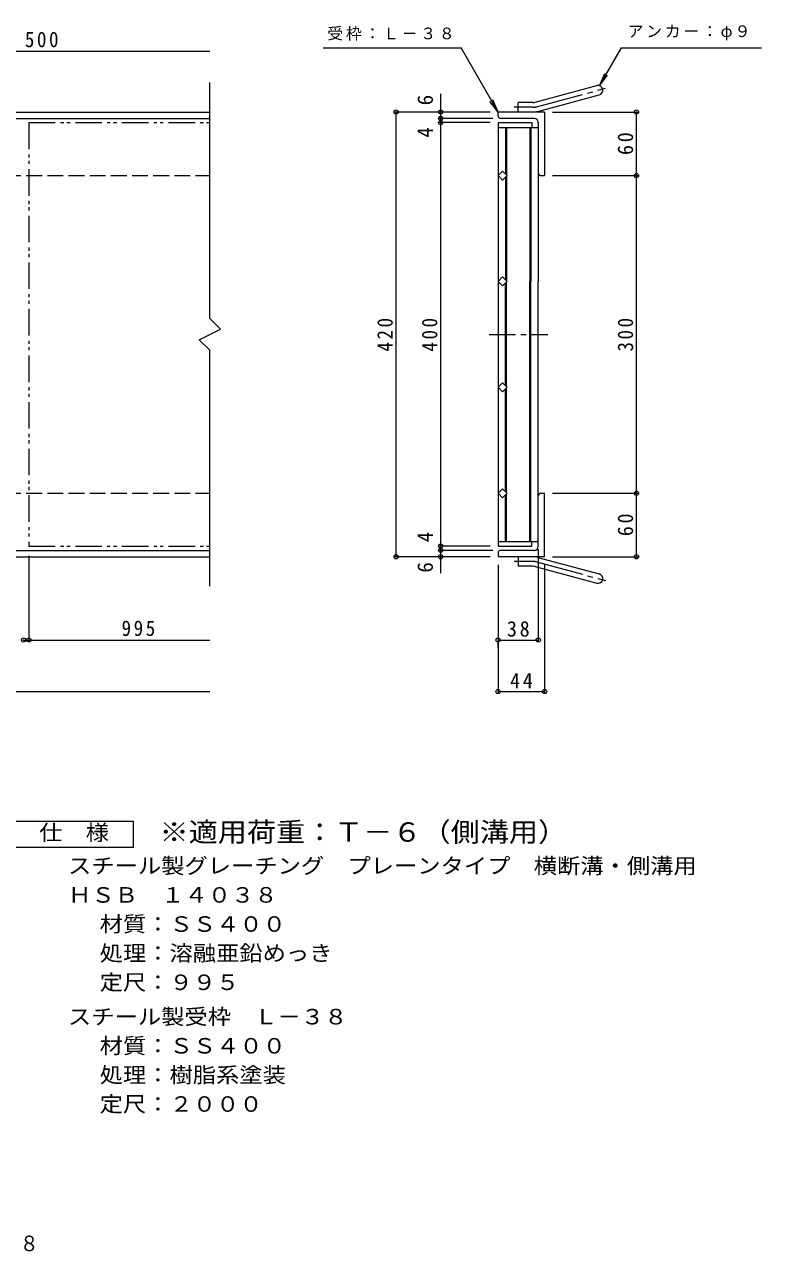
# Model space of a CAD drawing. Units: millimetres, scale not verified. Extents: x -869 to 879, y -687 to 600.
# Drawn here: x 183 to 879, y -687 to 472 of the extents above; entities that cross this region are included whole.
import ezdxf
from ezdxf.enums import TextEntityAlignment as Align

# ---------------------------------------------------------------- set-up
doc = ezdxf.new("R2010")
doc.units = ezdxf.units.MM
doc.header["$LTSCALE"] = 5
doc.header["$PDMODE"] = 32
doc.header["$PDSIZE"] = 4
for name, pattern in [('CHAIN1', [8, 5, -1, 1, -1]), ('CHAIN2', [12, 9, -1, 1, -1]), ('DASHED3', [4, 3, -1]), ('DOUBLE_CHAIN1', [8.8, 5, -1, 0.6, -0.6, 0.6, -1])]:
    doc.linetypes.add(name, pattern=pattern)
for name, color, linetype, lineweight in [('A-1_ピット', 2, 'Continuous', 9), ('A-2_蓋', 3, 'Continuous', 9), ('A-4_寸法', 7, 'Continuous', 9), ('F-4_F-4ﾚｲﾔ', 2, 'Continuous', 9)]:
    doc.layers.add(name, color=color, linetype=linetype, lineweight=lineweight)
doc.layers.add('F-F_F-Fﾚｲﾔ', color=2, linetype='Continuous')
doc.styles.add('ＭＳ ゴシック', font='')
doc.styles.get('ＭＳ ゴシック').set_extended_font_data('MS Gothic')

msp = doc.modelspace()

# ---------------------------------------------------------------- linework, layer by layer
at = {"layer": 'A-1_ピット'}
for p, q in [((665.185, 398.602), (723.376, 414.194)), ((649.04, 389.295), (649.04, 398.295)), ((662.855, 398.295), (649.04, 398.295)), ((667.514, 389.909), (725.705, 405.501)), ((-815.731, 389.295), (357.824, 389.295)), ((-815.731, 383.295), (357.824, 383.295)), ((630.04, 385.795), (630.04, 389.295)), ((674.04, 389.295), (630.04, 389.295)), ((664.04, 383.295), (632.54, 383.295)), ((674.04, 389.295), (674.04, 329.295)), ((668.04, 379.295), (668.04, 331.795)), ((670.54, 329.295), (674.04, 329.295)), ((668.04, -20.705), (668.04, 26.795)), ((670.54, 29.295), (674.04, 29.295)), ((674.04, -30.705), (674.04, 29.295)), ((-815.731, -24.705), (357.824, -24.705)), ((-815.731, -30.705), (357.824, -30.705)), ((630.04, -27.205), (630.04, -30.705)), ((674.04, -30.705), (630.04, -30.705)), ((664.04, -24.705), (632.54, -24.705)), ((649.04, -30.705), (649.04, -39.705)), ((667.514, -31.318), (725.705, -46.91)), ((662.855, -39.705), (649.04, -39.705)), ((665.185, -40.011), (723.376, -55.604))]:
    msp.add_line(p, q, dxfattribs=at)
at = {"layer": 'A-1_ピット', "linetype": 'CHAIN2'}
for p, q in [((666.349, 394.255), (731.516, 411.717)), ((662.855, 393.795), (645.235, 393.795)), ((662.855, -35.205), (645.235, -35.205)), ((666.349, -35.665), (731.516, -53.126))]:
    msp.add_line(p, q, dxfattribs=at)
at = {"layer": 'A-1_ピット', "linetype": 'DASHED3'}
for p, q in [((-815.731, 329.295), (357.824, 329.295)), ((-815.731, 29.294), (357.824, 29.294))]:
    msp.add_line(p, q, dxfattribs=at)
at = {"layer": 'A-1_ピット'}
for centre, radius, start, end in [((724.54, 409.847), 4.5, 285.00014, 104.99991), ((662.855, 407.295), 9, 270, 285.00002), ((632.54, 385.795), 2.5, 180, 270), ((662.855, 407.295), 18, 270, 285), ((664.04, 379.295), 4, 0, 90), ((670.54, 331.795), 2.5, 180, 270), ((670.54, 26.795), 2.5, 90, 180), ((664.04, -20.705), 4, 270, 0), ((632.54, -27.205), 2.5, 90, 180), ((662.855, -48.705), 18, 75, 90), ((662.855, -48.705), 9, 74.99998, 90), ((724.54, -51.257), 4.5, 255.00009, 74.99986)]:
    msp.add_arc(centre, radius, start, end, dxfattribs=at)
at = {"layer": 'A-1_ピット', "linetype": 'CHAIN2'}
for centre, start, end in [((662.855, 407.295), 270, 284.99995), ((662.855, -48.705), 75.00005, 90)]:
    msp.add_arc(centre, 13.5, start, end, dxfattribs=at)
at = {"layer": 'A-2_蓋'}
for p, q in [((357.824, 194.295), (357.824, 417.087)), ((630.04, 379.295), (630.04, -20.705)), ((630.04, 374.795), (668.04, 374.795)), ((637.04, 374.795), (637.04, 330.78)), ((638.04, 374.795), (638.04, 329.78)), ((660.04, 374.795), (660.04, 229.295)), ((661.04, 374.795), (661.04, 229.295)), ((668.04, 374.795), (668.04, 229.295)), ((637.04, 327.81), (637.04, 230.78)), ((638.04, 328.81), (638.04, 229.78)), ((637.04, 130.78), (637.04, 227.81)), ((638.04, 129.78), (638.04, 228.81)), ((660.04, -16.205), (660.04, 229.295)), ((661.04, -16.205), (661.04, 229.295)), ((668.04, -16.205), (668.04, 229.295)), ((357.824, -58.498), (357.824, 164.295)), ((637.04, 30.781), (637.04, 127.81)), ((638.04, 29.781), (638.04, 128.81)), ((637.04, -16.205), (637.04, 27.81)), ((638.04, -16.205), (638.04, 28.81)), ((630.04, -16.205), (668.04, -16.205))]:
    msp.add_line(p, q, dxfattribs=at)
at = {"layer": 'A-2_蓋', "linetype": 'DOUBLE_CHAIN1'}
for p, q in [((186.769, 379.295), (186.769, -20.705)), ((186.769, 379.295), (357.824, 379.295)), ((186.769, -20.705), (357.824, -20.705))]:
    msp.add_line(p, q, dxfattribs=at)
at = {"layer": 'A-2_蓋', "linetype": 'CHAIN1'}
msp.add_line((621.642, 179.295), (677.164, 179.295), dxfattribs=at)
at = {"layer": 'A-2_蓋'}
for points in [[(630.04, 379.295), (662.04, 379.295), (662.04, 374.795)], [(357.824, 164.295), (347.824, 174.295), (367.824, 184.295), (357.824, 194.295)], [(630.04, -20.705), (662.04, -20.705), (662.04, -16.205)]]:
    msp.add_lwpolyline(points, dxfattribs=at)
for points in [[(638.526, 329.295), (634.283, 325.052), (630.04, 329.295), (634.283, 333.538)], [(638.526, 229.295), (634.283, 225.052), (630.04, 229.295), (634.283, 233.537)], [(638.526, 129.295), (634.283, 125.052), (630.04, 129.295), (634.283, 133.538)], [(638.526, 29.296), (634.283, 33.538), (630.04, 29.296), (634.283, 25.053)]]:
    msp.add_lwpolyline(points, close=True, dxfattribs=at)
at = {"layer": 'A-4_寸法'}
for p, q in [((-65.731, 446.68), (357.824, 446.68)), ((464.752, 449.896), (595.053, 449.896)), ((630.04, 389.295), (595.053, 449.896)), ((725.998, 414.105), (746.662, 449.896)), ((746.662, 449.896), (878.909, 449.896)), ((725.998, 414.105), (730.782, 425.653)), ((725.998, 414.105), (733.608, 424.022)), ((575.884, 383.295), (575.884, 406.341)), ((630.04, 389.295), (622.431, 399.212)), ((630.04, 389.295), (625.257, 400.844)), ((622.54, 389.295), (532.275, 389.295)), ((533.775, -30.705), (533.775, 389.295)), ((625.04, 383.295), (574.384, 383.295)), ((575.884, 379.295), (575.884, 383.295)), ((681.54, 389.295), (762.343, 389.295)), ((760.843, 329.295), (760.843, 389.295)), ((622.54, 379.295), (574.384, 379.295)), ((575.884, -20.705), (575.884, 379.295)), ((681.54, 329.295), (762.343, 329.295)), ((760.843, 29.295), (760.843, 329.295)), ((681.54, 29.295), (762.343, 29.295)), ((760.843, -30.705), (760.843, 29.295)), ((622.54, -20.705), (574.384, -20.705)), ((575.884, -24.705), (575.884, -20.705)), ((186.769, -29.705), (186.769, -111.153)), ((622.54, -30.705), (532.275, -30.705)), ((625.04, -24.705), (574.384, -24.705)), ((575.884, -46.122), (575.884, -24.705)), ((668.04, -23.705), (668.04, -110.853)), ((681.54, -30.705), (762.343, -30.705)), ((630.04, -38.205), (630.04, -159.502)), ((674.04, -38.205), (674.04, -159.502)), ((181.769, -109.353), (186.769, -109.353)), ((186.769, -109.353), (357.824, -109.353)), ((630.04, -109.353), (668.04, -109.353)), ((630.04, -116.853), (630.04, -110.853)), ((-815.731, -158.002), (357.824, -158.002)), ((630.04, -158.002), (674.04, -158.002))]:
    msp.add_line(p, q, dxfattribs=at)
for p in [(533.775, 389.295), (575.884, 389.295), (575.884, 383.295), (760.843, 389.295), (575.884, 379.295), (760.843, 329.295), (760.843, 29.295), (575.884, -20.705), (575.884, -24.705), (533.775, -30.705), (575.884, -30.705), (760.843, -30.705), (181.769, -109.353), (186.769, -109.353), (630.04, -109.353), (668.04, -109.353), (630.04, -158.002), (674.04, -158.002)]:
    msp.add_point(p, dxfattribs=at)
at = {"layer": 'F-4_F-4ﾚｲﾔ'}
msp.add_lwpolyline([(172.793, -305.36), (172.793, -280.36), (285.293, -280.36), (285.293, -305.36)], close=True, dxfattribs=at)

# ---------------------------------------------------------------- texts
at = {"layer": 'A-4_寸法', "color": 2, "style": 'ＭＳ ゴシック'}
for s, p in [('6', (572.884, 395.579)), ('4', (572.884, 364.978)), ('4', (572.884, -17.056)), ('6', (572.884, -45.779))]:
    msp.add_text(s, height=14.66, rotation=90, dxfattribs=at).set_placement(p, align=Align.BOTTOM_LEFT)
at = {"layer": 'A-4_寸法', "color": 2, "char_height": 14.66, "attachment_point": 7, "style": 'ＭＳ ゴシック'}
for s, insert in [('\\T1.27;\\W0.9;500', (183.041, 450.28)), ('\\T1.27;\\W0.9;995', (274.422, -105.753)), ('\\T1.27;\\W0.95;38', (638.415, -106.353)), ('\\T1.27;\\W0.95;44', (641.415, -155.002))]:
    msp.add_mtext(s, dxfattribs=dict(at, insert=insert))
at = {"layer": 'A-4_寸法', "char_height": 11, "attachment_point": 7, "style": 'ＭＳ ゴシック'}
for s, insert in [('\\T1.17;受枠：Ｌ－３８', (468.787, 456.815)), ('\\T1.17;アンカー：φ９', (752.453, 457.119))]:
    msp.add_mtext(s, dxfattribs=dict(at, insert=insert))
at = {"layer": 'A-4_寸法', "color": 2, "char_height": 14.66, "attachment_point": 7, "rotation": 90, "style": 'ＭＳ ゴシック'}
for s, insert in [('\\T1.27;\\W0.95;60', (757.843, 348.67)), ('\\T1.27;\\W0.9;420', (530.775, 163.045)), ('\\T1.27;\\W0.9;400', (572.884, 163.045)), ('\\T1.27;\\W0.9;300', (757.843, 163.045)), ('\\T1.27;\\W0.95;60', (757.843, -11.33))]:
    msp.add_mtext(s, dxfattribs=dict(at, insert=insert))
at = {"layer": 'F-4_F-4ﾚｲﾔ', "style": 'ＭＳ ゴシック', "width": 1.1}
for s, p in [('仕\u3000様', (196.543, -302.861)), ('スチール製グレーチング\u3000プレーンタイプ\u3000横断溝・側溝用', (223.837, -334.32)), ('ＨＳＢ\u3000１４０３８', (223.837, -361.821)), ('材質：ＳＳ４００', (253.694, -389.32)), ('処理：溶融亜鉛めっき', (253.694, -416.821)), ('定尺：９９５', (253.694, -444.321)), ('スチール製受枠\u3000Ｌ－３８', (223.838, -476.821)), ('材質：ＳＳ４００', (253.694, -504.321)), ('処理：樹脂系塗装', (253.694, -531.821)), ('定尺：２０００', (253.694, -559.321))]:
    msp.add_text(s, height=14.66, dxfattribs=at).set_placement(p, align=Align.BOTTOM_LEFT)
at = {"layer": 'F-4_F-4ﾚｲﾔ', "color": 3, "style": 'ＭＳ ゴシック', "width": 1.1}
msp.add_text('※適用荷重：Ｔ－６（側溝用）', height=18.33, dxfattribs=at).set_placement((310.293, -305.36), align=Align.BOTTOM_LEFT)
at = {"layer": 'F-F_F-Fﾚｲﾔ', "style": 'ＭＳ ゴシック', "width": 0.9}
msp.add_text('ＨＳＢ\u3000１４０３８＋Ｌ－３８', height=14.66, dxfattribs=at).set_placement((-55.791, -690.973), align=Align.BOTTOM_LEFT)

doc.saveas('drawing.dxf')
